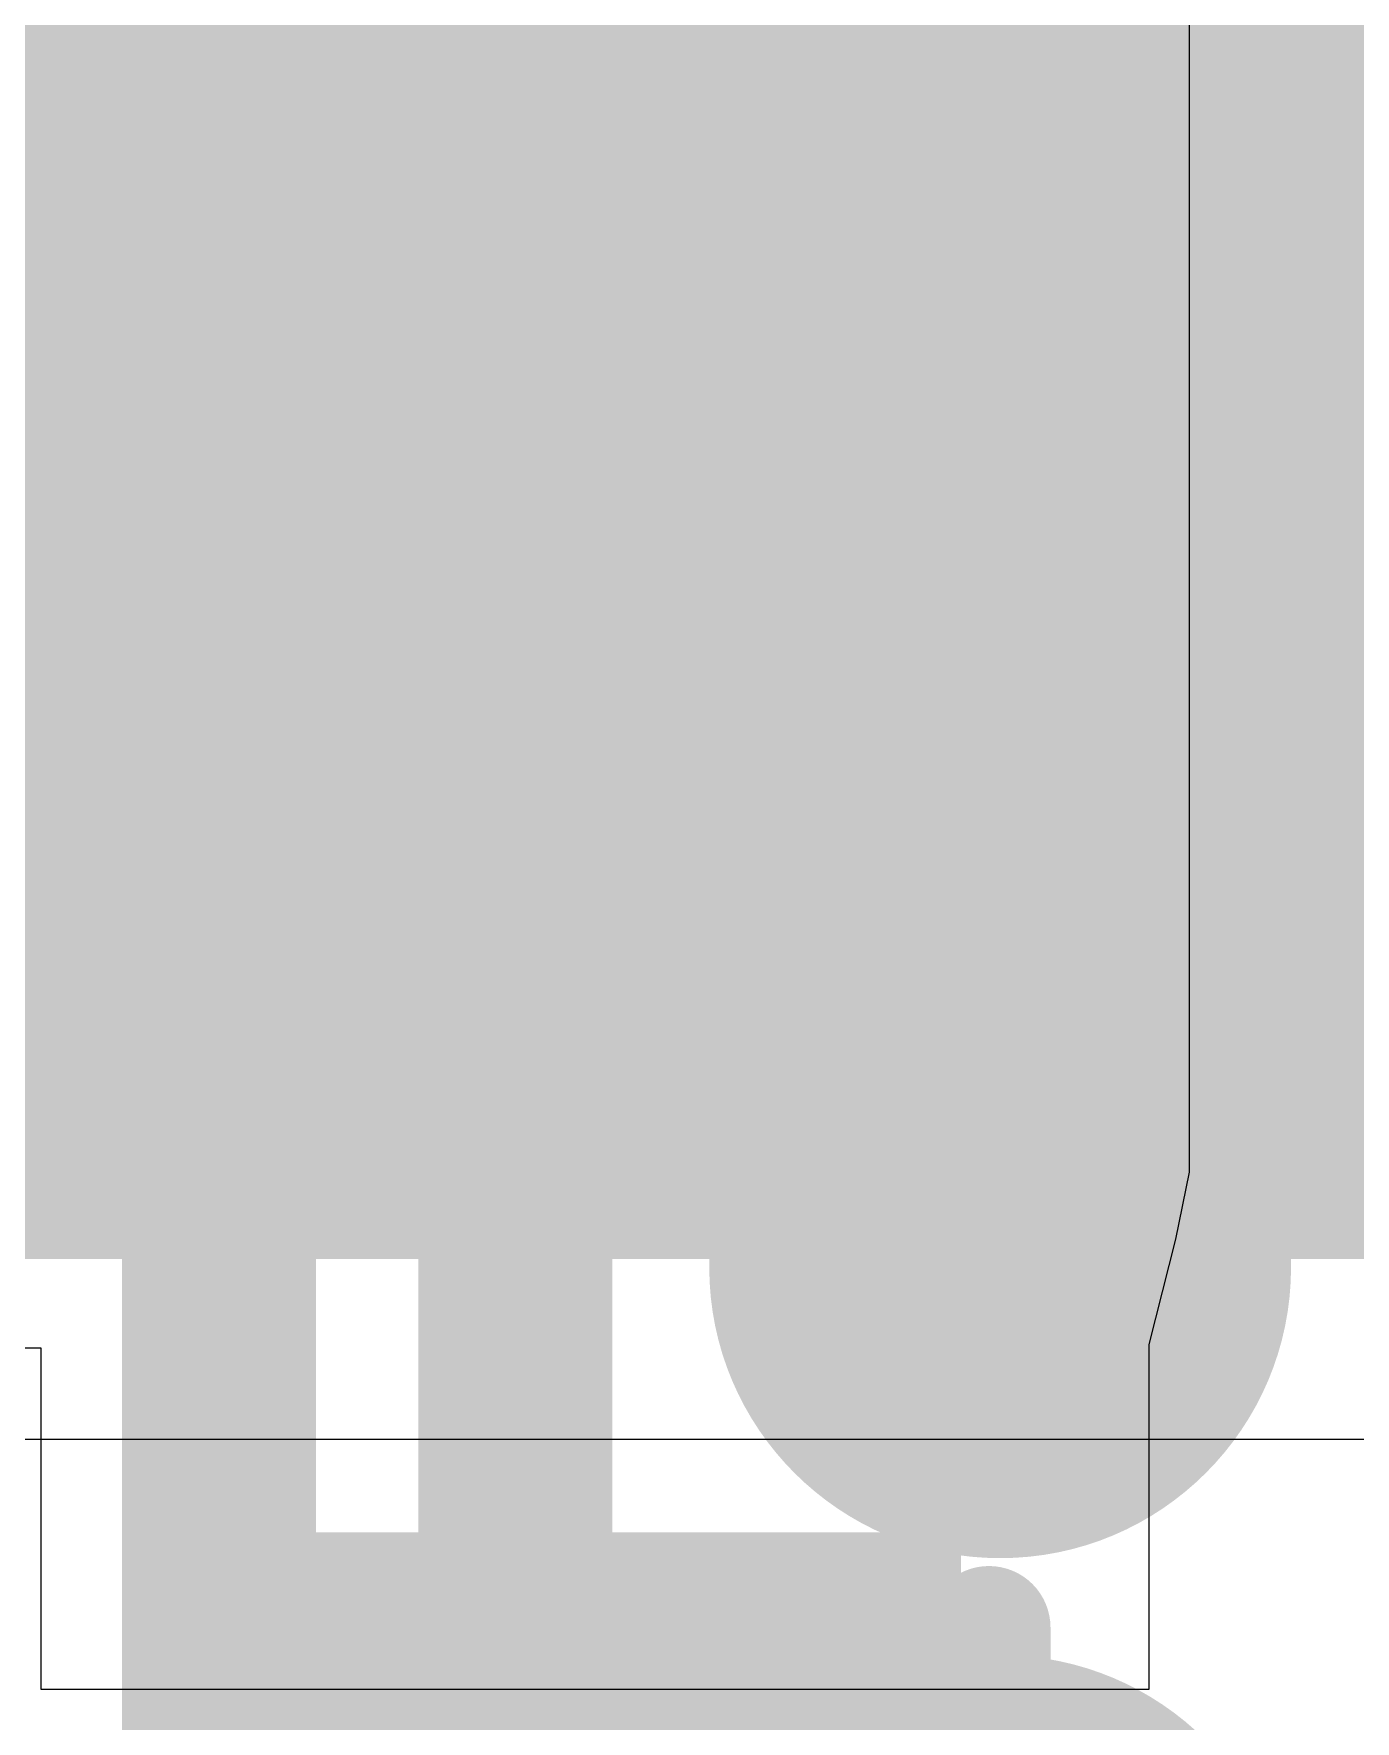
# Model space of a CAD drawing. Header units: inches. Extents: x 0 to 12.4, y -0.6 to 2.2.
# Drawn here: x 1.4382 to 1.4919, y 1.7657 to 1.8342 of the extents above; entities that cross this region are included whole.
import ezdxf

# ---------------------------------------------------------------- set-up
doc = ezdxf.new("R2010")
doc.units = ezdxf.units.IN
doc.header["$MEASUREMENT"] = 0
for name, color, linetype in [('Bottom Layer', 5, 'Continuous'), ('Dimension', 6, 'Continuous'), ('Top Layer', 1, 'Continuous'), ('Top Overlay', 2, 'Continuous'), ('Top Paste', 8, 'Continuous'), ('Top Solder', 216, 'Continuous')]:
    doc.layers.add(name, color=color, linetype=linetype)

# ---------------------------------------------------------------- blocks, each defined once
blk = doc.blocks.new('C___0402_6')
at = {"layer": 'Top Layer'}
for points in [[(-0.0275, -0.0125), (-0.0275, 0.0125), (-0.009499999999999998, 0.0125), (-0.009500000000000001, -0.0125)], [(0.009499999999999998, -0.0125), (0.009500000000000001, 0.0125), (0.0275, 0.0125), (0.0275, -0.0125)]]:
    blk.add_hatch(color=1, dxfattribs=at).paths.add_polyline_path(points)
at = {"layer": 'Top Paste'}
for points in [[(-0.0275, -0.0125), (-0.0275, 0.0125), (-0.009499999999999998, 0.0125), (-0.009500000000000001, -0.0125)], [(0.009499999999999998, -0.0125), (0.009500000000000001, 0.0125), (0.0275, 0.0125), (0.0275, -0.0125)]]:
    blk.add_hatch(color=8, dxfattribs=at).paths.add_polyline_path(points)
at = {"layer": 'Top Solder'}
for points in [[(-0.0298622, -0.0148622), (-0.0298622, 0.0148622), (-0.007137799999999999, 0.0148622), (-0.007137800000000001, -0.0148622)], [(0.007137799999999999, -0.0148622), (0.007137800000000001, 0.0148622), (0.0298622, 0.0148622), (0.0298622, -0.0148622)]]:
    blk.add_hatch(color=216, dxfattribs=at).paths.add_polyline_path(points)
at = {"layer": 'Top Overlay'}
for points in [[(-0.031, 0.016, 0.005, 0.005, 0), (-0.011, 0.016, 0.005, 0.005, 0)], [(-0.031, 0.016, 0.005, 0.005, 0), (-0.031, -0.016, 0.005, 0.005, 0)], [(0.011, 0.016, 0.005, 0.005, 0), (0.031, 0.016, 0.005, 0.005, 0)], [(0.031, 0.016, 0.005, 0.005, 0), (0.031, -0.016, 0.005, 0.005, 0)], [(-0.031, -0.016, 0.005, 0.005, 0), (-0.011, -0.016, 0.005, 0.005, 0)], [(0.011, -0.016, 0.005, 0.005, 0), (0.031, -0.016, 0.005, 0.005, 0)]]:
    blk.add_lwpolyline(points, format="xyseb", dxfattribs=at)
for points in [[(-0.03225, 0.016, 0.0025, 0.0025, 1), (-0.02975, 0.016, 0.0025, 0.0025, 1)], [(-0.03225, 0.016, 0.0025, 0.0025, 1), (-0.02975, 0.016, 0.0025, 0.0025, 1)], [(-0.01225, 0.016, 0.0025, 0.0025, 1), (-0.00975, 0.016, 0.0025, 0.0025, 1)], [(0.00975, 0.016, 0.0025, 0.0025, 1), (0.01225, 0.016, 0.0025, 0.0025, 1)], [(0.02975, 0.016, 0.0025, 0.0025, 1), (0.03225, 0.016, 0.0025, 0.0025, 1)], [(0.02975, 0.016, 0.0025, 0.0025, 1), (0.03225, 0.016, 0.0025, 0.0025, 1)], [(-0.03225, -0.016, 0.0025, 0.0025, 1), (-0.02975, -0.016, 0.0025, 0.0025, 1)], [(-0.03225, -0.016, 0.0025, 0.0025, 1), (-0.02975, -0.016, 0.0025, 0.0025, 1)], [(-0.01225, -0.016, 0.0025, 0.0025, 1), (-0.00975, -0.016, 0.0025, 0.0025, 1)], [(0.00975, -0.016, 0.0025, 0.0025, 1), (0.01225, -0.016, 0.0025, 0.0025, 1)], [(0.02975, -0.016, 0.0025, 0.0025, 1), (0.03225, -0.016, 0.0025, 0.0025, 1)], [(0.02975, -0.016, 0.0025, 0.0025, 1), (0.03225, -0.016, 0.0025, 0.0025, 1)]]:
    blk.add_lwpolyline(points, format="xyseb", close=True, dxfattribs=at)

msp = doc.modelspace()

# ---------------------------------------------------------------- hatches: boundary and pattern name
at = {"layer": 'Dimension'}
h = msp.add_hatch(color=6, dxfattribs=at)
edge = h.paths.add_edge_path()
edge.add_arc((1.4774549, 1.7841305), 0.011811, 0, 360)
h = msp.add_hatch(color=6, dxfattribs=at)
edge = h.paths.add_edge_path()
edge.add_arc((1.4774549, 1.7565714), 0.011811, 0, 360)
at = {"layer": 'Top Layer'}
msp.add_hatch(color=1, dxfattribs=at).paths.add_polyline_path([(1.399, 1.788), (1.478, 1.788), (1.478, 1.845), (1.399, 1.845)])

# ---------------------------------------------------------------- linework, layer by layer
at = {"layer": 'Bottom Layer'}
msp.add_line((1.3226573, 1.7771573), (1.64, 1.7771573), dxfattribs=at)
msp.add_lwpolyline([(1.304, 1.814, 0.0590551, 0.0590551, 0), (1.64, 1.814, 0.0590551, 0.0590551, 0)], format="xyseb", dxfattribs=at)
at = {"layer": 'Dimension'}
for points in [[(1.4756081, 1.8196394, 0.007874, 0.007874, 0), (1.4763101, 1.8197086, 0.007874, 0.007874, 0)], [(1.4763101, 1.8197086, 0.007874, 0.007874, 0), (1.4763124, 1.8197088, 0.007874, 0.007874, 0)], [(1.4763124, 1.8197088, 0.007874, 0.007874, 0), (1.4763508, 1.8197126, 0.007874, 0.007874, 0)], [(1.4763508, 1.8197126, 0.007874, 0.007874, 0), (1.4763892, 1.8197151, 0.007874, 0.007874, 0)], [(1.4763892, 1.8197151, 0.007874, 0.007874, 0), (1.4763917, 1.8197153, 0.007874, 0.007874, 0)], [(1.4763917, 1.8197153, 0.007874, 0.007874, 0), (1.4769487, 1.8197518, 0.007874, 0.007874, 0)], [(1.4769487, 1.8197518, 0.007874, 0.007874, 0), (1.4769499, 1.8197519, 0.007874, 0.007874, 0)], [(1.4769499, 1.8197519, 0.007874, 0.007874, 0), (1.4769881, 1.8197543, 0.007874, 0.007874, 0)], [(1.4769881, 1.8197543, 0.007874, 0.007874, 0), (1.4770263, 1.8197556, 0.007874, 0.007874, 0)], [(1.4770263, 1.8197556, 0.007874, 0.007874, 0), (1.4770265, 1.8197556, 0.007874, 0.007874, 0)], [(1.4770265, 1.8197556, 0.007874, 0.007874, 0), (1.4777345, 1.8197788, 0.007874, 0.007874, 0)], [(1.4777345, 1.8197788, 0.007874, 0.007874, 0), (1.4777356, 1.8197788, 0.007874, 0.007874, 0)], [(1.4777356, 1.8197788, 0.007874, 0.007874, 0), (1.4777748, 1.8197801, 0.007874, 0.007874, 0)], [(1.4777748, 1.8197801, 0.007874, 0.007874, 0), (1.528636, 1.8197801, 0.007874, 0.007874, 0)], [(1.4699631, 1.8187991, 0.007874, 0.007874, 0), (1.4713483, 1.8190746, 0.007874, 0.007874, 0)], [(1.4713483, 1.8190746, 0.007874, 0.007874, 0), (1.4713487, 1.8190747, 0.007874, 0.007874, 0)], [(1.4713487, 1.8190747, 0.007874, 0.007874, 0), (1.4714273, 1.8190903, 0.007874, 0.007874, 0)], [(1.4714273, 1.8190903, 0.007874, 0.007874, 0), (1.4715067, 1.8191008, 0.007874, 0.007874, 0)], [(1.4715067, 1.8191008, 0.007874, 0.007874, 0), (1.4715073, 1.8191009, 0.007874, 0.007874, 0)], [(1.4715073, 1.8191009, 0.007874, 0.007874, 0), (1.4755276, 1.8196302, 0.007874, 0.007874, 0)], [(1.4755276, 1.8196302, 0.007874, 0.007874, 0), (1.4755297, 1.8196304, 0.007874, 0.007874, 0)], [(1.4755297, 1.8196304, 0.007874, 0.007874, 0), (1.4755677, 1.8196354, 0.007874, 0.007874, 0)], [(1.4755677, 1.8196354, 0.007874, 0.007874, 0), (1.4756061, 1.8196392, 0.007874, 0.007874, 0)], [(1.4756061, 1.8196392, 0.007874, 0.007874, 0), (1.4756081, 1.8196394, 0.007874, 0.007874, 0)], [(1.4672395, 1.8179737, 0.007874, 0.007874, 0), (1.4685774, 1.8184278, 0.007874, 0.007874, 0)], [(1.4685774, 1.8184278, 0.007874, 0.007874, 0), (1.4685779, 1.818428, 0.007874, 0.007874, 0)], [(1.4685779, 1.818428, 0.007874, 0.007874, 0), (1.4686535, 1.8184537, 0.007874, 0.007874, 0)], [(1.4686535, 1.8184537, 0.007874, 0.007874, 0), (1.4687307, 1.8184744, 0.007874, 0.007874, 0)], [(1.4687307, 1.8184744, 0.007874, 0.007874, 0), (1.4687313, 1.8184745, 0.007874, 0.007874, 0)], [(1.4687313, 1.8184745, 0.007874, 0.007874, 0), (1.4698068, 1.8187627, 0.007874, 0.007874, 0)], [(1.4698068, 1.8187627, 0.007874, 0.007874, 0), (1.4698078, 1.8187629, 0.007874, 0.007874, 0)], [(1.4698078, 1.8187629, 0.007874, 0.007874, 0), (1.4698845, 1.8187835, 0.007874, 0.007874, 0)], [(1.4698845, 1.8187835, 0.007874, 0.007874, 0), (1.4699619, 1.8187989, 0.007874, 0.007874, 0)], [(1.4699619, 1.8187989, 0.007874, 0.007874, 0), (1.4699631, 1.8187991, 0.007874, 0.007874, 0)], [(1.4636771, 1.8165038, 0.007874, 0.007874, 0), (1.4670893, 1.8179172, 0.007874, 0.007874, 0)], [(1.4670893, 1.8179172, 0.007874, 0.007874, 0), (1.4670901, 1.8179175, 0.007874, 0.007874, 0)], [(1.4670901, 1.8179175, 0.007874, 0.007874, 0), (1.4671635, 1.8179479, 0.007874, 0.007874, 0)], [(1.4671635, 1.8179479, 0.007874, 0.007874, 0), (1.4672392, 1.8179736, 0.007874, 0.007874, 0)], [(1.4672392, 1.8179736, 0.007874, 0.007874, 0), (1.4672395, 1.8179737, 0.007874, 0.007874, 0)], [(1.4622643, 1.8158129, 0.007874, 0.007874, 0), (1.4635317, 1.816438, 0.007874, 0.007874, 0)], [(1.4635317, 1.816438, 0.007874, 0.007874, 0), (1.4635323, 1.8164382, 0.007874, 0.007874, 0)], [(1.4635323, 1.8164382, 0.007874, 0.007874, 0), (1.4636033, 1.8164732, 0.007874, 0.007874, 0)], [(1.4636033, 1.8164732, 0.007874, 0.007874, 0), (1.4636767, 1.8165037, 0.007874, 0.007874, 0)], [(1.4636767, 1.8165037, 0.007874, 0.007874, 0), (1.4636771, 1.8165038, 0.007874, 0.007874, 0)], [(1.4611583, 1.8151804, 0.007874, 0.007874, 0), (1.4621221, 1.8157369, 0.007874, 0.007874, 0)], [(1.4621221, 1.8157369, 0.007874, 0.007874, 0), (1.4621235, 1.8157377, 0.007874, 0.007874, 0)], [(1.4621235, 1.8157377, 0.007874, 0.007874, 0), (1.4621921, 1.8157773, 0.007874, 0.007874, 0)], [(1.4621921, 1.8157773, 0.007874, 0.007874, 0), (1.4622638, 1.8158127, 0.007874, 0.007874, 0)], [(1.4622638, 1.8158127, 0.007874, 0.007874, 0), (1.4622643, 1.8158129, 0.007874, 0.007874, 0)], [(1.4598469, 1.8143105, 0.007874, 0.007874, 0), (1.4610218, 1.8150955, 0.007874, 0.007874, 0)], [(1.4610218, 1.8150955, 0.007874, 0.007874, 0), (1.4610223, 1.8150959, 0.007874, 0.007874, 0)], [(1.4610223, 1.8150959, 0.007874, 0.007874, 0), (1.4610886, 1.8151402, 0.007874, 0.007874, 0)], [(1.4610886, 1.8151402, 0.007874, 0.007874, 0), (1.4611574, 1.8151799, 0.007874, 0.007874, 0)], [(1.4611574, 1.8151799, 0.007874, 0.007874, 0), (1.4611583, 1.8151804, 0.007874, 0.007874, 0)], [(1.456787, 1.8119691, 0.007874, 0.007874, 0), (1.4597172, 1.8142176, 0.007874, 0.007874, 0)], [(1.4597172, 1.8142176, 0.007874, 0.007874, 0), (1.4597185, 1.8142185, 0.007874, 0.007874, 0)], [(1.4597185, 1.8142185, 0.007874, 0.007874, 0), (1.4597805, 1.8142661, 0.007874, 0.007874, 0)], [(1.4597805, 1.8142661, 0.007874, 0.007874, 0), (1.459846, 1.8143098, 0.007874, 0.007874, 0)], [(1.459846, 1.8143098, 0.007874, 0.007874, 0), (1.4598469, 1.8143105, 0.007874, 0.007874, 0)], [(1.4556006, 1.8109356, 0.007874, 0.007874, 0), (1.4566627, 1.811867, 0.007874, 0.007874, 0)], [(1.4566627, 1.811867, 0.007874, 0.007874, 0), (1.4566634, 1.8118677, 0.007874, 0.007874, 0)], [(1.4566634, 1.8118677, 0.007874, 0.007874, 0), (1.4567231, 1.81192, 0.007874, 0.007874, 0)], [(1.4567231, 1.81192, 0.007874, 0.007874, 0), (1.4567866, 1.8119687, 0.007874, 0.007874, 0)], [(1.4567866, 1.8119687, 0.007874, 0.007874, 0), (1.456787, 1.8119691, 0.007874, 0.007874, 0)], [(1.4546964, 1.8100389, 0.007874, 0.007874, 0), (1.4554835, 1.8108259, 0.007874, 0.007874, 0)], [(1.4554835, 1.8108259, 0.007874, 0.007874, 0), (1.4554841, 1.8108265, 0.007874, 0.007874, 0)], [(1.4554841, 1.8108265, 0.007874, 0.007874, 0), (1.4555404, 1.8108828, 0.007874, 0.007874, 0)], [(1.4555404, 1.8108828, 0.007874, 0.007874, 0), (1.4555998, 1.8109349, 0.007874, 0.007874, 0)], [(1.4555998, 1.8109349, 0.007874, 0.007874, 0), (1.4556006, 1.8109356, 0.007874, 0.007874, 0)], [(1.4536553, 1.8088597, 0.007874, 0.007874, 0), (1.4545867, 1.8099218, 0.007874, 0.007874, 0)], [(1.4545867, 1.8099218, 0.007874, 0.007874, 0), (1.4545875, 1.8099226, 0.007874, 0.007874, 0)], [(1.4545875, 1.8099226, 0.007874, 0.007874, 0), (1.4546396, 1.809982, 0.007874, 0.007874, 0)], [(1.4546396, 1.809982, 0.007874, 0.007874, 0), (1.4546958, 1.8100383, 0.007874, 0.007874, 0)], [(1.4546958, 1.8100383, 0.007874, 0.007874, 0), (1.4546964, 1.8100389, 0.007874, 0.007874, 0)], [(1.4513048, 1.8058051, 0.007874, 0.007874, 0), (1.4535533, 1.8087353, 0.007874, 0.007874, 0)], [(1.4535533, 1.8087353, 0.007874, 0.007874, 0), (1.4535536, 1.8087358, 0.007874, 0.007874, 0)], [(1.4535536, 1.8087358, 0.007874, 0.007874, 0), (1.4536023, 1.8087992, 0.007874, 0.007874, 0)], [(1.4536023, 1.8087992, 0.007874, 0.007874, 0), (1.4536547, 1.808859, 0.007874, 0.007874, 0)], [(1.4536547, 1.808859, 0.007874, 0.007874, 0), (1.4536553, 1.8088597, 0.007874, 0.007874, 0)], [(1.4729972, 1.8071657, 0.007874, 0.007874, 0), (1.4771376, 1.8077107, 0.007874, 0.007874, 0)], [(1.4771376, 1.8077107, 0.007874, 0.007874, 0), (1.4777748, 1.8077525, 0.007874, 0.007874, 0)], [(1.4777748, 1.8077525, 0.007874, 0.007874, 0), (1.528636, 1.8077525, 0.007874, 0.007874, 0)], [(1.468206, 1.8053612, 0.007874, 0.007874, 0), (1.4717663, 1.8068359, 0.007874, 0.007874, 0)], [(1.4717663, 1.8068359, 0.007874, 0.007874, 0), (1.4729972, 1.8071657, 0.007874, 0.007874, 0)], [(1.4504264, 1.8045, 0.007874, 0.007874, 0), (1.4512122, 1.8056759, 0.007874, 0.007874, 0)], [(1.4512122, 1.8056759, 0.007874, 0.007874, 0), (1.4512128, 1.8056769, 0.007874, 0.007874, 0)], [(1.4512128, 1.8056769, 0.007874, 0.007874, 0), (1.4512563, 1.8057418, 0.007874, 0.007874, 0)], [(1.4512563, 1.8057418, 0.007874, 0.007874, 0), (1.4513041, 1.8058042, 0.007874, 0.007874, 0)], [(1.4513041, 1.8058042, 0.007874, 0.007874, 0), (1.4513048, 1.8058051, 0.007874, 0.007874, 0)], [(1.4671025, 1.8047241, 0.007874, 0.007874, 0), (1.468206, 1.8053612, 0.007874, 0.007874, 0)], [(1.4640451, 1.802378, 0.007874, 0.007874, 0), (1.4671025, 1.8047241, 0.007874, 0.007874, 0)], [(1.449785, 1.8033995, 0.007874, 0.007874, 0), (1.4503418, 1.8043638, 0.007874, 0.007874, 0)], [(1.4503418, 1.8043638, 0.007874, 0.007874, 0), (1.4503422, 1.8043645, 0.007874, 0.007874, 0)], [(1.4503422, 1.8043645, 0.007874, 0.007874, 0), (1.450382, 1.8044334, 0.007874, 0.007874, 0)], [(1.450382, 1.8044334, 0.007874, 0.007874, 0), (1.4504257, 1.8044989, 0.007874, 0.007874, 0)], [(1.4504257, 1.8044989, 0.007874, 0.007874, 0), (1.4504264, 1.8045, 0.007874, 0.007874, 0)], [(1.4491245, 1.8020718, 0.007874, 0.007874, 0), (1.4497094, 1.8032579, 0.007874, 0.007874, 0)], [(1.4497094, 1.8032579, 0.007874, 0.007874, 0), (1.4497096, 1.8032584, 0.007874, 0.007874, 0)], [(1.4497096, 1.8032584, 0.007874, 0.007874, 0), (1.4497449, 1.8033298, 0.007874, 0.007874, 0)], [(1.4497449, 1.8033298, 0.007874, 0.007874, 0), (1.4497847, 1.8033988, 0.007874, 0.007874, 0)], [(1.4497847, 1.8033988, 0.007874, 0.007874, 0), (1.449785, 1.8033995, 0.007874, 0.007874, 0)], [(1.4490187, 1.8018456, 0.007874, 0.007874, 0), (1.4490492, 1.801919, 0.007874, 0.007874, 0)], [(1.4490492, 1.801919, 0.007874, 0.007874, 0), (1.4491245, 1.8020718, 0.007874, 0.007874, 0)], [(1.4631444, 1.8014772, 0.007874, 0.007874, 0), (1.4640451, 1.802378, 0.007874, 0.007874, 0)], [(1.447605, 1.7984326, 0.007874, 0.007874, 0), (1.4490184, 1.8018448, 0.007874, 0.007874, 0)], [(1.4490184, 1.8018448, 0.007874, 0.007874, 0), (1.4490187, 1.8018456, 0.007874, 0.007874, 0)], [(1.4607983, 1.7984198, 0.007874, 0.007874, 0), (1.4631444, 1.8014772, 0.007874, 0.007874, 0)], [(1.4470946, 1.7969451, 0.007874, 0.007874, 0), (1.4475488, 1.7982833, 0.007874, 0.007874, 0)], [(1.4475488, 1.7982833, 0.007874, 0.007874, 0), (1.4475492, 1.7982843, 0.007874, 0.007874, 0)], [(1.4475492, 1.7982843, 0.007874, 0.007874, 0), (1.4475745, 1.7983589, 0.007874, 0.007874, 0)], [(1.4475745, 1.7983589, 0.007874, 0.007874, 0), (1.4476047, 1.7984318, 0.007874, 0.007874, 0)], [(1.4476047, 1.7984318, 0.007874, 0.007874, 0), (1.447605, 1.7984326, 0.007874, 0.007874, 0)], [(1.4601612, 1.7973163, 0.007874, 0.007874, 0), (1.4607983, 1.7984198, 0.007874, 0.007874, 0)], [(1.4586865, 1.7937561, 0.007874, 0.007874, 0), (1.4601612, 1.7973163, 0.007874, 0.007874, 0)], [(1.4467597, 1.7957156, 0.007874, 0.007874, 0), (1.447048, 1.7967916, 0.007874, 0.007874, 0)], [(1.447048, 1.7967916, 0.007874, 0.007874, 0), (1.4470481, 1.7967919, 0.007874, 0.007874, 0)], [(1.4470481, 1.7967919, 0.007874, 0.007874, 0), (1.4470688, 1.796869, 0.007874, 0.007874, 0)], [(1.4470688, 1.796869, 0.007874, 0.007874, 0), (1.4470943, 1.7969442, 0.007874, 0.007874, 0)], [(1.4470943, 1.7969442, 0.007874, 0.007874, 0), (1.4470946, 1.7969451, 0.007874, 0.007874, 0)], [(1.4467389, 1.795638, 0.007874, 0.007874, 0), (1.4467594, 1.7957146, 0.007874, 0.007874, 0)], [(1.4467594, 1.7957146, 0.007874, 0.007874, 0), (1.4467597, 1.7957156, 0.007874, 0.007874, 0)], [(1.4464476, 1.7941733, 0.007874, 0.007874, 0), (1.4467233, 1.7955594, 0.007874, 0.007874, 0)], [(1.4467233, 1.7955594, 0.007874, 0.007874, 0), (1.4467235, 1.7955603, 0.007874, 0.007874, 0)], [(1.4467235, 1.7955603, 0.007874, 0.007874, 0), (1.4467389, 1.795638, 0.007874, 0.007874, 0)], [(1.4459852, 1.7907011, 0.007874, 0.007874, 0), (1.4464216, 1.7940156, 0.007874, 0.007874, 0)], [(1.4464216, 1.7940156, 0.007874, 0.007874, 0), (1.4464217, 1.7940163, 0.007874, 0.007874, 0)], [(1.4464217, 1.7940163, 0.007874, 0.007874, 0), (1.446432, 1.794095, 0.007874, 0.007874, 0)], [(1.446432, 1.794095, 0.007874, 0.007874, 0), (1.4464475, 1.7941726, 0.007874, 0.007874, 0)], [(1.4464475, 1.7941726, 0.007874, 0.007874, 0), (1.4464476, 1.7941733, 0.007874, 0.007874, 0)], [(1.4583567, 1.7925251, 0.007874, 0.007874, 0), (1.4586865, 1.7937561, 0.007874, 0.007874, 0)], [(1.4578116, 1.7883848, 0.007874, 0.007874, 0), (1.4583567, 1.7925251, 0.007874, 0.007874, 0)], [(1.445887, 1.7899546, 0.007874, 0.007874, 0), (1.4459852, 1.7907011, 0.007874, 0.007874, 0)], [(1.4458098, 1.7891715, 0.007874, 0.007874, 0), (1.445887, 1.7899546, 0.007874, 0.007874, 0)], [(1.4457802, 1.7887191, 0.007874, 0.007874, 0), (1.4458072, 1.7891313, 0.007874, 0.007874, 0)], [(1.4458072, 1.7891315, 0.007874, 0.007874, 0), (1.4458098, 1.7891715, 0.007874, 0.007874, 0)], [(1.4458072, 1.7891313, 0.007874, 0.007874, 0), (1.4458072, 1.7891315, 0.007874, 0.007874, 0)], [(1.4457423, 1.7877476, 0.007874, 0.007874, 0), (1.445768, 1.7885343, 0.007874, 0.007874, 0)], [(1.445768, 1.7885343, 0.007874, 0.007874, 0), (1.4457802, 1.7887191, 0.007874, 0.007874, 0)], [(1.4577698, 1.7877476, 0.007874, 0.007874, 0), (1.4578116, 1.7883848, 0.007874, 0.007874, 0)], [(1.4457423, 1.7529543, 0.007874, 0.007874, 0), (1.4457423, 1.7877476, 0.007874, 0.007874, 0)], [(1.4577698, 1.7529543, 0.007874, 0.007874, 0), (1.4577698, 1.7877476, 0.007874, 0.007874, 0)]]:
    msp.add_lwpolyline(points, format="xyseb", dxfattribs=at)
for points in [[(1.4743416, 1.8197086, 0.003937, 0.003937, 1), (1.4782786, 1.8197086, 0.003937, 0.003937, 1)], [(1.4743416, 1.8197086, 0.003937, 0.003937, 1), (1.4782786, 1.8197086, 0.003937, 0.003937, 1)], [(1.4743439, 1.8197088, 0.003937, 0.003937, 1), (1.4782809, 1.8197088, 0.003937, 0.003937, 1)], [(1.4743439, 1.8197088, 0.003937, 0.003937, 1), (1.4782809, 1.8197088, 0.003937, 0.003937, 1)], [(1.4743823, 1.8197126, 0.003937, 0.003937, 1), (1.4783193, 1.8197126, 0.003937, 0.003937, 1)], [(1.4743823, 1.8197126, 0.003937, 0.003937, 1), (1.4783193, 1.8197126, 0.003937, 0.003937, 1)], [(1.4744207, 1.8197151, 0.003937, 0.003937, 1), (1.4783577, 1.8197151, 0.003937, 0.003937, 1)], [(1.4744207, 1.8197151, 0.003937, 0.003937, 1), (1.4783577, 1.8197151, 0.003937, 0.003937, 1)], [(1.4744232, 1.8197153, 0.003937, 0.003937, 1), (1.4783602, 1.8197153, 0.003937, 0.003937, 1)], [(1.4744232, 1.8197153, 0.003937, 0.003937, 1), (1.4783602, 1.8197153, 0.003937, 0.003937, 1)], [(1.4749802, 1.8197518, 0.003937, 0.003937, 1), (1.4789172, 1.8197518, 0.003937, 0.003937, 1)], [(1.4749802, 1.8197518, 0.003937, 0.003937, 1), (1.4789172, 1.8197518, 0.003937, 0.003937, 1)], [(1.4749814, 1.8197519, 0.003937, 0.003937, 1), (1.4789184, 1.8197519, 0.003937, 0.003937, 1)], [(1.4749814, 1.8197519, 0.003937, 0.003937, 1), (1.4789184, 1.8197519, 0.003937, 0.003937, 1)], [(1.4750196, 1.8197543, 0.003937, 0.003937, 1), (1.4789566, 1.8197543, 0.003937, 0.003937, 1)], [(1.4750196, 1.8197543, 0.003937, 0.003937, 1), (1.4789566, 1.8197543, 0.003937, 0.003937, 1)], [(1.4750578, 1.8197556, 0.003937, 0.003937, 1), (1.4789948, 1.8197556, 0.003937, 0.003937, 1)], [(1.4750578, 1.8197556, 0.003937, 0.003937, 1), (1.4789948, 1.8197556, 0.003937, 0.003937, 1)], [(1.475058, 1.8197556, 0.003937, 0.003937, 1), (1.478995, 1.8197556, 0.003937, 0.003937, 1)], [(1.475058, 1.8197556, 0.003937, 0.003937, 1), (1.478995, 1.8197556, 0.003937, 0.003937, 1)], [(1.475766, 1.8197788, 0.003937, 0.003937, 1), (1.479703, 1.8197788, 0.003937, 0.003937, 1)], [(1.475766, 1.8197788, 0.003937, 0.003937, 1), (1.479703, 1.8197788, 0.003937, 0.003937, 1)], [(1.4757671, 1.8197788, 0.003937, 0.003937, 1), (1.4797041, 1.8197788, 0.003937, 0.003937, 1)], [(1.4757671, 1.8197788, 0.003937, 0.003937, 1), (1.4797041, 1.8197788, 0.003937, 0.003937, 1)], [(1.4758063, 1.8197801, 0.003937, 0.003937, 1), (1.4797433, 1.8197801, 0.003937, 0.003937, 1)], [(1.4758063, 1.8197801, 0.003937, 0.003937, 1), (1.4797433, 1.8197801, 0.003937, 0.003937, 1)], [(1.4693798, 1.8190746, 0.003937, 0.003937, 1), (1.4733168, 1.8190746, 0.003937, 0.003937, 1)], [(1.4693798, 1.8190746, 0.003937, 0.003937, 1), (1.4733168, 1.8190746, 0.003937, 0.003937, 1)], [(1.4693802, 1.8190747, 0.003937, 0.003937, 1), (1.4733172, 1.8190747, 0.003937, 0.003937, 1)], [(1.4693802, 1.8190747, 0.003937, 0.003937, 1), (1.4733172, 1.8190747, 0.003937, 0.003937, 1)], [(1.4694588, 1.8190903, 0.003937, 0.003937, 1), (1.4733958, 1.8190903, 0.003937, 0.003937, 1)], [(1.4694588, 1.8190903, 0.003937, 0.003937, 1), (1.4733958, 1.8190903, 0.003937, 0.003937, 1)], [(1.4695382, 1.8191008, 0.003937, 0.003937, 1), (1.4734752, 1.8191008, 0.003937, 0.003937, 1)], [(1.4695382, 1.8191008, 0.003937, 0.003937, 1), (1.4734752, 1.8191008, 0.003937, 0.003937, 1)], [(1.4695388, 1.8191009, 0.003937, 0.003937, 1), (1.4734758, 1.8191009, 0.003937, 0.003937, 1)], [(1.4695388, 1.8191009, 0.003937, 0.003937, 1), (1.4734758, 1.8191009, 0.003937, 0.003937, 1)], [(1.4735591, 1.8196302, 0.003937, 0.003937, 1), (1.4774961, 1.8196302, 0.003937, 0.003937, 1)], [(1.4735591, 1.8196302, 0.003937, 0.003937, 1), (1.4774961, 1.8196302, 0.003937, 0.003937, 1)], [(1.4735612, 1.8196304, 0.003937, 0.003937, 1), (1.4774982, 1.8196304, 0.003937, 0.003937, 1)], [(1.4735612, 1.8196304, 0.003937, 0.003937, 1), (1.4774982, 1.8196304, 0.003937, 0.003937, 1)], [(1.4735992, 1.8196354, 0.003937, 0.003937, 1), (1.4775362, 1.8196354, 0.003937, 0.003937, 1)], [(1.4735992, 1.8196354, 0.003937, 0.003937, 1), (1.4775362, 1.8196354, 0.003937, 0.003937, 1)], [(1.4736376, 1.8196392, 0.003937, 0.003937, 1), (1.4775746, 1.8196392, 0.003937, 0.003937, 1)], [(1.4736376, 1.8196392, 0.003937, 0.003937, 1), (1.4775746, 1.8196392, 0.003937, 0.003937, 1)], [(1.4736396, 1.8196394, 0.003937, 0.003937, 1), (1.4775766, 1.8196394, 0.003937, 0.003937, 1)], [(1.4736396, 1.8196394, 0.003937, 0.003937, 1), (1.4775766, 1.8196394, 0.003937, 0.003937, 1)], [(1.4666089, 1.8184278, 0.003937, 0.003937, 1), (1.4705459, 1.8184278, 0.003937, 0.003937, 1)], [(1.4666089, 1.8184278, 0.003937, 0.003937, 1), (1.4705459, 1.8184278, 0.003937, 0.003937, 1)], [(1.4666094, 1.818428, 0.003937, 0.003937, 1), (1.4705464, 1.818428, 0.003937, 0.003937, 1)], [(1.4666094, 1.818428, 0.003937, 0.003937, 1), (1.4705464, 1.818428, 0.003937, 0.003937, 1)], [(1.466685, 1.8184537, 0.003937, 0.003937, 1), (1.470622, 1.8184537, 0.003937, 0.003937, 1)], [(1.466685, 1.8184537, 0.003937, 0.003937, 1), (1.470622, 1.8184537, 0.003937, 0.003937, 1)], [(1.4667622, 1.8184744, 0.003937, 0.003937, 1), (1.4706992, 1.8184744, 0.003937, 0.003937, 1)], [(1.4667622, 1.8184744, 0.003937, 0.003937, 1), (1.4706992, 1.8184744, 0.003937, 0.003937, 1)], [(1.4667628, 1.8184745, 0.003937, 0.003937, 1), (1.4706998, 1.8184745, 0.003937, 0.003937, 1)], [(1.4667628, 1.8184745, 0.003937, 0.003937, 1), (1.4706998, 1.8184745, 0.003937, 0.003937, 1)], [(1.4678383, 1.8187627, 0.003937, 0.003937, 1), (1.4717753, 1.8187627, 0.003937, 0.003937, 1)], [(1.4678383, 1.8187627, 0.003937, 0.003937, 1), (1.4717753, 1.8187627, 0.003937, 0.003937, 1)], [(1.4678393, 1.8187629, 0.003937, 0.003937, 1), (1.4717763, 1.8187629, 0.003937, 0.003937, 1)], [(1.4678393, 1.8187629, 0.003937, 0.003937, 1), (1.4717763, 1.8187629, 0.003937, 0.003937, 1)], [(1.467916, 1.8187835, 0.003937, 0.003937, 1), (1.471853, 1.8187835, 0.003937, 0.003937, 1)], [(1.467916, 1.8187835, 0.003937, 0.003937, 1), (1.471853, 1.8187835, 0.003937, 0.003937, 1)], [(1.4679934, 1.8187989, 0.003937, 0.003937, 1), (1.4719304, 1.8187989, 0.003937, 0.003937, 1)], [(1.4679934, 1.8187989, 0.003937, 0.003937, 1), (1.4719304, 1.8187989, 0.003937, 0.003937, 1)], [(1.4679946, 1.8187991, 0.003937, 0.003937, 1), (1.4719316, 1.8187991, 0.003937, 0.003937, 1)], [(1.4679946, 1.8187991, 0.003937, 0.003937, 1), (1.4719316, 1.8187991, 0.003937, 0.003937, 1)], [(1.4651208, 1.8179172, 0.003937, 0.003937, 1), (1.4690578, 1.8179172, 0.003937, 0.003937, 1)], [(1.4651208, 1.8179172, 0.003937, 0.003937, 1), (1.4690578, 1.8179172, 0.003937, 0.003937, 1)], [(1.4651216, 1.8179175, 0.003937, 0.003937, 1), (1.4690586, 1.8179175, 0.003937, 0.003937, 1)], [(1.4651216, 1.8179175, 0.003937, 0.003937, 1), (1.4690586, 1.8179175, 0.003937, 0.003937, 1)], [(1.465195, 1.8179479, 0.003937, 0.003937, 1), (1.469132, 1.8179479, 0.003937, 0.003937, 1)], [(1.465195, 1.8179479, 0.003937, 0.003937, 1), (1.469132, 1.8179479, 0.003937, 0.003937, 1)], [(1.4652707, 1.8179736, 0.003937, 0.003937, 1), (1.4692077, 1.8179736, 0.003937, 0.003937, 1)], [(1.4652707, 1.8179736, 0.003937, 0.003937, 1), (1.4692077, 1.8179736, 0.003937, 0.003937, 1)], [(1.465271, 1.8179737, 0.003937, 0.003937, 1), (1.469208, 1.8179737, 0.003937, 0.003937, 1)], [(1.465271, 1.8179737, 0.003937, 0.003937, 1), (1.469208, 1.8179737, 0.003937, 0.003937, 1)], [(1.4615632, 1.816438, 0.003937, 0.003937, 1), (1.4655002, 1.816438, 0.003937, 0.003937, 1)], [(1.4615632, 1.816438, 0.003937, 0.003937, 1), (1.4655002, 1.816438, 0.003937, 0.003937, 1)], [(1.4615638, 1.8164382, 0.003937, 0.003937, 1), (1.4655008, 1.8164382, 0.003937, 0.003937, 1)], [(1.4615638, 1.8164382, 0.003937, 0.003937, 1), (1.4655008, 1.8164382, 0.003937, 0.003937, 1)], [(1.4616348, 1.8164732, 0.003937, 0.003937, 1), (1.4655718, 1.8164732, 0.003937, 0.003937, 1)], [(1.4616348, 1.8164732, 0.003937, 0.003937, 1), (1.4655718, 1.8164732, 0.003937, 0.003937, 1)], [(1.4617082, 1.8165037, 0.003937, 0.003937, 1), (1.4656452, 1.8165037, 0.003937, 0.003937, 1)], [(1.4617082, 1.8165037, 0.003937, 0.003937, 1), (1.4656452, 1.8165037, 0.003937, 0.003937, 1)], [(1.4617086, 1.8165038, 0.003937, 0.003937, 1), (1.4656456, 1.8165038, 0.003937, 0.003937, 1)], [(1.4617086, 1.8165038, 0.003937, 0.003937, 1), (1.4656456, 1.8165038, 0.003937, 0.003937, 1)], [(1.4601536, 1.8157369, 0.003937, 0.003937, 1), (1.4640906, 1.8157369, 0.003937, 0.003937, 1)], [(1.4601536, 1.8157369, 0.003937, 0.003937, 1), (1.4640906, 1.8157369, 0.003937, 0.003937, 1)], [(1.460155, 1.8157377, 0.003937, 0.003937, 1), (1.464092, 1.8157377, 0.003937, 0.003937, 1)], [(1.460155, 1.8157377, 0.003937, 0.003937, 1), (1.464092, 1.8157377, 0.003937, 0.003937, 1)], [(1.4602236, 1.8157773, 0.003937, 0.003937, 1), (1.4641606, 1.8157773, 0.003937, 0.003937, 1)], [(1.4602236, 1.8157773, 0.003937, 0.003937, 1), (1.4641606, 1.8157773, 0.003937, 0.003937, 1)], [(1.4602953, 1.8158127, 0.003937, 0.003937, 1), (1.4642323, 1.8158127, 0.003937, 0.003937, 1)], [(1.4602953, 1.8158127, 0.003937, 0.003937, 1), (1.4642323, 1.8158127, 0.003937, 0.003937, 1)], [(1.4602958, 1.8158129, 0.003937, 0.003937, 1), (1.4642328, 1.8158129, 0.003937, 0.003937, 1)], [(1.4602958, 1.8158129, 0.003937, 0.003937, 1), (1.4642328, 1.8158129, 0.003937, 0.003937, 1)], [(1.4590533, 1.8150955, 0.003937, 0.003937, 1), (1.4629903, 1.8150955, 0.003937, 0.003937, 1)], [(1.4590533, 1.8150955, 0.003937, 0.003937, 1), (1.4629903, 1.8150955, 0.003937, 0.003937, 1)], [(1.4590538, 1.8150959, 0.003937, 0.003937, 1), (1.4629908, 1.8150959, 0.003937, 0.003937, 1)], [(1.4590538, 1.8150959, 0.003937, 0.003937, 1), (1.4629908, 1.8150959, 0.003937, 0.003937, 1)], [(1.4591201, 1.8151402, 0.003937, 0.003937, 1), (1.4630571, 1.8151402, 0.003937, 0.003937, 1)], [(1.4591201, 1.8151402, 0.003937, 0.003937, 1), (1.4630571, 1.8151402, 0.003937, 0.003937, 1)], [(1.4591889, 1.8151799, 0.003937, 0.003937, 1), (1.4631259, 1.8151799, 0.003937, 0.003937, 1)], [(1.4591889, 1.8151799, 0.003937, 0.003937, 1), (1.4631259, 1.8151799, 0.003937, 0.003937, 1)], [(1.4591898, 1.8151804, 0.003937, 0.003937, 1), (1.4631268, 1.8151804, 0.003937, 0.003937, 1)], [(1.4591898, 1.8151804, 0.003937, 0.003937, 1), (1.4631268, 1.8151804, 0.003937, 0.003937, 1)], [(1.4577487, 1.8142176, 0.003937, 0.003937, 1), (1.4616857, 1.8142176, 0.003937, 0.003937, 1)], [(1.4577487, 1.8142176, 0.003937, 0.003937, 1), (1.4616857, 1.8142176, 0.003937, 0.003937, 1)], [(1.45775, 1.8142185, 0.003937, 0.003937, 1), (1.461687, 1.8142185, 0.003937, 0.003937, 1)], [(1.45775, 1.8142185, 0.003937, 0.003937, 1), (1.461687, 1.8142185, 0.003937, 0.003937, 1)], [(1.457812, 1.8142661, 0.003937, 0.003937, 1), (1.461749, 1.8142661, 0.003937, 0.003937, 1)], [(1.457812, 1.8142661, 0.003937, 0.003937, 1), (1.461749, 1.8142661, 0.003937, 0.003937, 1)], [(1.4578775, 1.8143098, 0.003937, 0.003937, 1), (1.4618145, 1.8143098, 0.003937, 0.003937, 1)], [(1.4578775, 1.8143098, 0.003937, 0.003937, 1), (1.4618145, 1.8143098, 0.003937, 0.003937, 1)], [(1.4578784, 1.8143105, 0.003937, 0.003937, 1), (1.4618154, 1.8143105, 0.003937, 0.003937, 1)], [(1.4578784, 1.8143105, 0.003937, 0.003937, 1), (1.4618154, 1.8143105, 0.003937, 0.003937, 1)], [(1.4546942, 1.811867, 0.003937, 0.003937, 1), (1.4586312, 1.811867, 0.003937, 0.003937, 1)], [(1.4546942, 1.811867, 0.003937, 0.003937, 1), (1.4586312, 1.811867, 0.003937, 0.003937, 1)], [(1.4546949, 1.8118677, 0.003937, 0.003937, 1), (1.4586319, 1.8118677, 0.003937, 0.003937, 1)], [(1.4546949, 1.8118677, 0.003937, 0.003937, 1), (1.4586319, 1.8118677, 0.003937, 0.003937, 1)], [(1.4547546, 1.81192, 0.003937, 0.003937, 1), (1.4586916, 1.81192, 0.003937, 0.003937, 1)], [(1.4547546, 1.81192, 0.003937, 0.003937, 1), (1.4586916, 1.81192, 0.003937, 0.003937, 1)], [(1.4548181, 1.8119687, 0.003937, 0.003937, 1), (1.4587551, 1.8119687, 0.003937, 0.003937, 1)], [(1.4548181, 1.8119687, 0.003937, 0.003937, 1), (1.4587551, 1.8119687, 0.003937, 0.003937, 1)], [(1.4548185, 1.8119691, 0.003937, 0.003937, 1), (1.4587555, 1.8119691, 0.003937, 0.003937, 1)], [(1.4548185, 1.8119691, 0.003937, 0.003937, 1), (1.4587555, 1.8119691, 0.003937, 0.003937, 1)], [(1.453515, 1.8108259, 0.003937, 0.003937, 1), (1.457452, 1.8108259, 0.003937, 0.003937, 1)], [(1.453515, 1.8108259, 0.003937, 0.003937, 1), (1.457452, 1.8108259, 0.003937, 0.003937, 1)], [(1.4535156, 1.8108265, 0.003937, 0.003937, 1), (1.4574526, 1.8108265, 0.003937, 0.003937, 1)], [(1.4535156, 1.8108265, 0.003937, 0.003937, 1), (1.4574526, 1.8108265, 0.003937, 0.003937, 1)], [(1.4535719, 1.8108828, 0.003937, 0.003937, 1), (1.4575089, 1.8108828, 0.003937, 0.003937, 1)], [(1.4535719, 1.8108828, 0.003937, 0.003937, 1), (1.4575089, 1.8108828, 0.003937, 0.003937, 1)], [(1.4536313, 1.8109349, 0.003937, 0.003937, 1), (1.4575683, 1.8109349, 0.003937, 0.003937, 1)], [(1.4536313, 1.8109349, 0.003937, 0.003937, 1), (1.4575683, 1.8109349, 0.003937, 0.003937, 1)], [(1.4536321, 1.8109356, 0.003937, 0.003937, 1), (1.4575691, 1.8109356, 0.003937, 0.003937, 1)], [(1.4536321, 1.8109356, 0.003937, 0.003937, 1), (1.4575691, 1.8109356, 0.003937, 0.003937, 1)], [(1.4526182, 1.8099218, 0.003937, 0.003937, 1), (1.4565552, 1.8099218, 0.003937, 0.003937, 1)], [(1.4526182, 1.8099218, 0.003937, 0.003937, 1), (1.4565552, 1.8099218, 0.003937, 0.003937, 1)], [(1.452619, 1.8099226, 0.003937, 0.003937, 1), (1.456556, 1.8099226, 0.003937, 0.003937, 1)], [(1.452619, 1.8099226, 0.003937, 0.003937, 1), (1.456556, 1.8099226, 0.003937, 0.003937, 1)], [(1.4526711, 1.809982, 0.003937, 0.003937, 1), (1.4566081, 1.809982, 0.003937, 0.003937, 1)], [(1.4526711, 1.809982, 0.003937, 0.003937, 1), (1.4566081, 1.809982, 0.003937, 0.003937, 1)], [(1.4527273, 1.8100383, 0.003937, 0.003937, 1), (1.4566643, 1.8100383, 0.003937, 0.003937, 1)], [(1.4527273, 1.8100383, 0.003937, 0.003937, 1), (1.4566643, 1.8100383, 0.003937, 0.003937, 1)], [(1.4527279, 1.8100389, 0.003937, 0.003937, 1), (1.4566649, 1.8100389, 0.003937, 0.003937, 1)], [(1.4527279, 1.8100389, 0.003937, 0.003937, 1), (1.4566649, 1.8100389, 0.003937, 0.003937, 1)], [(1.4515848, 1.8087353, 0.003937, 0.003937, 1), (1.4555218, 1.8087353, 0.003937, 0.003937, 1)], [(1.4515848, 1.8087353, 0.003937, 0.003937, 1), (1.4555218, 1.8087353, 0.003937, 0.003937, 1)], [(1.4515851, 1.8087358, 0.003937, 0.003937, 1), (1.4555221, 1.8087358, 0.003937, 0.003937, 1)], [(1.4515851, 1.8087358, 0.003937, 0.003937, 1), (1.4555221, 1.8087358, 0.003937, 0.003937, 1)], [(1.4516338, 1.8087992, 0.003937, 0.003937, 1), (1.4555708, 1.8087992, 0.003937, 0.003937, 1)], [(1.4516338, 1.8087992, 0.003937, 0.003937, 1), (1.4555708, 1.8087992, 0.003937, 0.003937, 1)], [(1.4516862, 1.808859, 0.003937, 0.003937, 1), (1.4556232, 1.808859, 0.003937, 0.003937, 1)], [(1.4516862, 1.808859, 0.003937, 0.003937, 1), (1.4556232, 1.808859, 0.003937, 0.003937, 1)], [(1.4516868, 1.8088597, 0.003937, 0.003937, 1), (1.4556238, 1.8088597, 0.003937, 0.003937, 1)], [(1.4516868, 1.8088597, 0.003937, 0.003937, 1), (1.4556238, 1.8088597, 0.003937, 0.003937, 1)], [(1.4751691, 1.8077107, 0.003937, 0.003937, 1), (1.4791061, 1.8077107, 0.003937, 0.003937, 1)], [(1.4751691, 1.8077107, 0.003937, 0.003937, 1), (1.4791061, 1.8077107, 0.003937, 0.003937, 1)], [(1.4758063, 1.8077525, 0.003937, 0.003937, 1), (1.4797433, 1.8077525, 0.003937, 0.003937, 1)], [(1.4758063, 1.8077525, 0.003937, 0.003937, 1), (1.4797433, 1.8077525, 0.003937, 0.003937, 1)], [(1.4697978, 1.8068359, 0.003937, 0.003937, 1), (1.4737348, 1.8068359, 0.003937, 0.003937, 1)], [(1.4697978, 1.8068359, 0.003937, 0.003937, 1), (1.4737348, 1.8068359, 0.003937, 0.003937, 1)], [(1.4710287, 1.8071657, 0.003937, 0.003937, 1), (1.4749657, 1.8071657, 0.003937, 0.003937, 1)], [(1.4710287, 1.8071657, 0.003937, 0.003937, 1), (1.4749657, 1.8071657, 0.003937, 0.003937, 1)], [(1.4492437, 1.8056759, 0.003937, 0.003937, 1), (1.4531807, 1.8056759, 0.003937, 0.003937, 1)], [(1.4492437, 1.8056759, 0.003937, 0.003937, 1), (1.4531807, 1.8056759, 0.003937, 0.003937, 1)], [(1.4492443, 1.8056769, 0.003937, 0.003937, 1), (1.4531813, 1.8056769, 0.003937, 0.003937, 1)], [(1.4492443, 1.8056769, 0.003937, 0.003937, 1), (1.4531813, 1.8056769, 0.003937, 0.003937, 1)], [(1.4492878, 1.8057418, 0.003937, 0.003937, 1), (1.4532248, 1.8057418, 0.003937, 0.003937, 1)], [(1.4492878, 1.8057418, 0.003937, 0.003937, 1), (1.4532248, 1.8057418, 0.003937, 0.003937, 1)], [(1.4493356, 1.8058042, 0.003937, 0.003937, 1), (1.4532726, 1.8058042, 0.003937, 0.003937, 1)], [(1.4493356, 1.8058042, 0.003937, 0.003937, 1), (1.4532726, 1.8058042, 0.003937, 0.003937, 1)], [(1.4493363, 1.8058051, 0.003937, 0.003937, 1), (1.4532733, 1.8058051, 0.003937, 0.003937, 1)], [(1.4493363, 1.8058051, 0.003937, 0.003937, 1), (1.4532733, 1.8058051, 0.003937, 0.003937, 1)], [(1.4662375, 1.8053612, 0.003937, 0.003937, 1), (1.4701745, 1.8053612, 0.003937, 0.003937, 1)], [(1.4662375, 1.8053612, 0.003937, 0.003937, 1), (1.4701745, 1.8053612, 0.003937, 0.003937, 1)], [(1.465134, 1.8047241, 0.003937, 0.003937, 1), (1.469071, 1.8047241, 0.003937, 0.003937, 1)], [(1.465134, 1.8047241, 0.003937, 0.003937, 1), (1.469071, 1.8047241, 0.003937, 0.003937, 1)], [(1.4483733, 1.8043638, 0.003937, 0.003937, 1), (1.4523103, 1.8043638, 0.003937, 0.003937, 1)], [(1.4483733, 1.8043638, 0.003937, 0.003937, 1), (1.4523103, 1.8043638, 0.003937, 0.003937, 1)], [(1.4483737, 1.8043645, 0.003937, 0.003937, 1), (1.4523107, 1.8043645, 0.003937, 0.003937, 1)], [(1.4483737, 1.8043645, 0.003937, 0.003937, 1), (1.4523107, 1.8043645, 0.003937, 0.003937, 1)], [(1.4484135, 1.8044334, 0.003937, 0.003937, 1), (1.4523505, 1.8044334, 0.003937, 0.003937, 1)], [(1.4484135, 1.8044334, 0.003937, 0.003937, 1), (1.4523505, 1.8044334, 0.003937, 0.003937, 1)], [(1.4484572, 1.8044989, 0.003937, 0.003937, 1), (1.4523942, 1.8044989, 0.003937, 0.003937, 1)], [(1.4484572, 1.8044989, 0.003937, 0.003937, 1), (1.4523942, 1.8044989, 0.003937, 0.003937, 1)], [(1.4484579, 1.8045, 0.003937, 0.003937, 1), (1.4523949, 1.8045, 0.003937, 0.003937, 1)], [(1.4484579, 1.8045, 0.003937, 0.003937, 1), (1.4523949, 1.8045, 0.003937, 0.003937, 1)], [(1.4477409, 1.8032579, 0.003937, 0.003937, 1), (1.4516779, 1.8032579, 0.003937, 0.003937, 1)], [(1.4477409, 1.8032579, 0.003937, 0.003937, 1), (1.4516779, 1.8032579, 0.003937, 0.003937, 1)], [(1.4477411, 1.8032584, 0.003937, 0.003937, 1), (1.4516781, 1.8032584, 0.003937, 0.003937, 1)], [(1.4477411, 1.8032584, 0.003937, 0.003937, 1), (1.4516781, 1.8032584, 0.003937, 0.003937, 1)], [(1.4477764, 1.8033298, 0.003937, 0.003937, 1), (1.4517134, 1.8033298, 0.003937, 0.003937, 1)], [(1.4477764, 1.8033298, 0.003937, 0.003937, 1), (1.4517134, 1.8033298, 0.003937, 0.003937, 1)], [(1.4478162, 1.8033988, 0.003937, 0.003937, 1), (1.4517532, 1.8033988, 0.003937, 0.003937, 1)], [(1.4478162, 1.8033988, 0.003937, 0.003937, 1), (1.4517532, 1.8033988, 0.003937, 0.003937, 1)], [(1.4478165, 1.8033995, 0.003937, 0.003937, 1), (1.4517535, 1.8033995, 0.003937, 0.003937, 1)], [(1.4478165, 1.8033995, 0.003937, 0.003937, 1), (1.4517535, 1.8033995, 0.003937, 0.003937, 1)], [(1.4470807, 1.801919, 0.003937, 0.003937, 1), (1.4510177, 1.801919, 0.003937, 0.003937, 1)], [(1.4470807, 1.801919, 0.003937, 0.003937, 1), (1.4510177, 1.801919, 0.003937, 0.003937, 1)], [(1.447156, 1.8020718, 0.003937, 0.003937, 1), (1.451093, 1.8020718, 0.003937, 0.003937, 1)], [(1.447156, 1.8020718, 0.003937, 0.003937, 1), (1.451093, 1.8020718, 0.003937, 0.003937, 1)], [(1.4620766, 1.802378, 0.003937, 0.003937, 1), (1.4660136, 1.802378, 0.003937, 0.003937, 1)], [(1.4620766, 1.802378, 0.003937, 0.003937, 1), (1.4660136, 1.802378, 0.003937, 0.003937, 1)], [(1.4470499, 1.8018448, 0.003937, 0.003937, 1), (1.4509869, 1.8018448, 0.003937, 0.003937, 1)], [(1.4470499, 1.8018448, 0.003937, 0.003937, 1), (1.4509869, 1.8018448, 0.003937, 0.003937, 1)], [(1.4470502, 1.8018456, 0.003937, 0.003937, 1), (1.4509872, 1.8018456, 0.003937, 0.003937, 1)], [(1.4470502, 1.8018456, 0.003937, 0.003937, 1), (1.4509872, 1.8018456, 0.003937, 0.003937, 1)], [(1.4611759, 1.8014772, 0.003937, 0.003937, 1), (1.4651129, 1.8014772, 0.003937, 0.003937, 1)], [(1.4611759, 1.8014772, 0.003937, 0.003937, 1), (1.4651129, 1.8014772, 0.003937, 0.003937, 1)], [(1.4455803, 1.7982833, 0.003937, 0.003937, 1), (1.4495173, 1.7982833, 0.003937, 0.003937, 1)], [(1.4455803, 1.7982833, 0.003937, 0.003937, 1), (1.4495173, 1.7982833, 0.003937, 0.003937, 1)], [(1.4455807, 1.7982843, 0.003937, 0.003937, 1), (1.4495177, 1.7982843, 0.003937, 0.003937, 1)], [(1.4455807, 1.7982843, 0.003937, 0.003937, 1), (1.4495177, 1.7982843, 0.003937, 0.003937, 1)], [(1.445606, 1.7983589, 0.003937, 0.003937, 1), (1.449543, 1.7983589, 0.003937, 0.003937, 1)], [(1.445606, 1.7983589, 0.003937, 0.003937, 1), (1.449543, 1.7983589, 0.003937, 0.003937, 1)], [(1.4456362, 1.7984318, 0.003937, 0.003937, 1), (1.4495732, 1.7984318, 0.003937, 0.003937, 1)], [(1.4456362, 1.7984318, 0.003937, 0.003937, 1), (1.4495732, 1.7984318, 0.003937, 0.003937, 1)], [(1.4456365, 1.7984326, 0.003937, 0.003937, 1), (1.4495735, 1.7984326, 0.003937, 0.003937, 1)], [(1.4456365, 1.7984326, 0.003937, 0.003937, 1), (1.4495735, 1.7984326, 0.003937, 0.003937, 1)], [(1.4588298, 1.7984198, 0.003937, 0.003937, 1), (1.4627668, 1.7984198, 0.003937, 0.003937, 1)], [(1.4588298, 1.7984198, 0.003937, 0.003937, 1), (1.4627668, 1.7984198, 0.003937, 0.003937, 1)], [(1.4581927, 1.7973163, 0.003937, 0.003937, 1), (1.4621297, 1.7973163, 0.003937, 0.003937, 1)], [(1.4581927, 1.7973163, 0.003937, 0.003937, 1), (1.4621297, 1.7973163, 0.003937, 0.003937, 1)], [(1.4450795, 1.7967916, 0.003937, 0.003937, 1), (1.4490165, 1.7967916, 0.003937, 0.003937, 1)], [(1.4450795, 1.7967916, 0.003937, 0.003937, 1), (1.4490165, 1.7967916, 0.003937, 0.003937, 1)], [(1.4450796, 1.7967919, 0.003937, 0.003937, 1), (1.4490166, 1.7967919, 0.003937, 0.003937, 1)], [(1.4450796, 1.7967919, 0.003937, 0.003937, 1), (1.4490166, 1.7967919, 0.003937, 0.003937, 1)], [(1.4451003, 1.796869, 0.003937, 0.003937, 1), (1.4490373, 1.796869, 0.003937, 0.003937, 1)], [(1.4451003, 1.796869, 0.003937, 0.003937, 1), (1.4490373, 1.796869, 0.003937, 0.003937, 1)], [(1.4451258, 1.7969442, 0.003937, 0.003937, 1), (1.4490628, 1.7969442, 0.003937, 0.003937, 1)], [(1.4451258, 1.7969442, 0.003937, 0.003937, 1), (1.4490628, 1.7969442, 0.003937, 0.003937, 1)], [(1.4451261, 1.7969451, 0.003937, 0.003937, 1), (1.4490631, 1.7969451, 0.003937, 0.003937, 1)], [(1.4451261, 1.7969451, 0.003937, 0.003937, 1), (1.4490631, 1.7969451, 0.003937, 0.003937, 1)], [(1.4447909, 1.7957146, 0.003937, 0.003937, 1), (1.4487279, 1.7957146, 0.003937, 0.003937, 1)], [(1.4447909, 1.7957146, 0.003937, 0.003937, 1), (1.4487279, 1.7957146, 0.003937, 0.003937, 1)], [(1.4447912, 1.7957156, 0.003937, 0.003937, 1), (1.4487282, 1.7957156, 0.003937, 0.003937, 1)], [(1.4447912, 1.7957156, 0.003937, 0.003937, 1), (1.4487282, 1.7957156, 0.003937, 0.003937, 1)], [(1.4447548, 1.7955594, 0.003937, 0.003937, 1), (1.4486918, 1.7955594, 0.003937, 0.003937, 1)], [(1.4447548, 1.7955594, 0.003937, 0.003937, 1), (1.4486918, 1.7955594, 0.003937, 0.003937, 1)], [(1.444755, 1.7955603, 0.003937, 0.003937, 1), (1.448692, 1.7955603, 0.003937, 0.003937, 1)], [(1.444755, 1.7955603, 0.003937, 0.003937, 1), (1.448692, 1.7955603, 0.003937, 0.003937, 1)], [(1.4447704, 1.795638, 0.003937, 0.003937, 1), (1.4487074, 1.795638, 0.003937, 0.003937, 1)], [(1.4447704, 1.795638, 0.003937, 0.003937, 1), (1.4487074, 1.795638, 0.003937, 0.003937, 1)], [(1.4444531, 1.7940156, 0.003937, 0.003937, 1), (1.4483901, 1.7940156, 0.003937, 0.003937, 1)], [(1.4444531, 1.7940156, 0.003937, 0.003937, 1), (1.4483901, 1.7940156, 0.003937, 0.003937, 1)], [(1.4444532, 1.7940163, 0.003937, 0.003937, 1), (1.4483902, 1.7940163, 0.003937, 0.003937, 1)], [(1.4444532, 1.7940163, 0.003937, 0.003937, 1), (1.4483902, 1.7940163, 0.003937, 0.003937, 1)], [(1.4444635, 1.794095, 0.003937, 0.003937, 1), (1.4484005, 1.794095, 0.003937, 0.003937, 1)], [(1.4444635, 1.794095, 0.003937, 0.003937, 1), (1.4484005, 1.794095, 0.003937, 0.003937, 1)], [(1.444479, 1.7941726, 0.003937, 0.003937, 1), (1.448416, 1.7941726, 0.003937, 0.003937, 1)], [(1.444479, 1.7941726, 0.003937, 0.003937, 1), (1.448416, 1.7941726, 0.003937, 0.003937, 1)], [(1.4444791, 1.7941733, 0.003937, 0.003937, 1), (1.4484161, 1.7941733, 0.003937, 0.003937, 1)], [(1.4444791, 1.7941733, 0.003937, 0.003937, 1), (1.4484161, 1.7941733, 0.003937, 0.003937, 1)], [(1.456718, 1.7937561, 0.003937, 0.003937, 1), (1.460655, 1.7937561, 0.003937, 0.003937, 1)], [(1.456718, 1.7937561, 0.003937, 0.003937, 1), (1.460655, 1.7937561, 0.003937, 0.003937, 1)], [(1.4563882, 1.7925251, 0.003937, 0.003937, 1), (1.4603252, 1.7925251, 0.003937, 0.003937, 1)], [(1.4563882, 1.7925251, 0.003937, 0.003937, 1), (1.4603252, 1.7925251, 0.003937, 0.003937, 1)], [(1.4440167, 1.7907011, 0.003937, 0.003937, 1), (1.4479537, 1.7907011, 0.003937, 0.003937, 1)], [(1.4440167, 1.7907011, 0.003937, 0.003937, 1), (1.4479537, 1.7907011, 0.003937, 0.003937, 1)], [(1.4439185, 1.7899546, 0.003937, 0.003937, 1), (1.4478555, 1.7899546, 0.003937, 0.003937, 1)], [(1.4439185, 1.7899546, 0.003937, 0.003937, 1), (1.4478555, 1.7899546, 0.003937, 0.003937, 1)], [(1.4438387, 1.7891315, 0.003937, 0.003937, 1), (1.4477757, 1.7891315, 0.003937, 0.003937, 1)], [(1.4438387, 1.7891315, 0.003937, 0.003937, 1), (1.4477757, 1.7891315, 0.003937, 0.003937, 1)], [(1.4438387, 1.7891313, 0.003937, 0.003937, 1), (1.4477757, 1.7891313, 0.003937, 0.003937, 1)], [(1.4438387, 1.7891313, 0.003937, 0.003937, 1), (1.4477757, 1.7891313, 0.003937, 0.003937, 1)], [(1.4438413, 1.7891715, 0.003937, 0.003937, 1), (1.4477783, 1.7891715, 0.003937, 0.003937, 1)], [(1.4438413, 1.7891715, 0.003937, 0.003937, 1), (1.4477783, 1.7891715, 0.003937, 0.003937, 1)], [(1.4437995, 1.7885343, 0.003937, 0.003937, 1), (1.4477365, 1.7885343, 0.003937, 0.003937, 1)], [(1.4437995, 1.7885343, 0.003937, 0.003937, 1), (1.4477365, 1.7885343, 0.003937, 0.003937, 1)], [(1.4438117, 1.7887191, 0.003937, 0.003937, 1), (1.4477487, 1.7887191, 0.003937, 0.003937, 1)], [(1.4438117, 1.7887191, 0.003937, 0.003937, 1), (1.4477487, 1.7887191, 0.003937, 0.003937, 1)], [(1.4558431, 1.7883848, 0.003937, 0.003937, 1), (1.4597801, 1.7883848, 0.003937, 0.003937, 1)], [(1.4558431, 1.7883848, 0.003937, 0.003937, 1), (1.4597801, 1.7883848, 0.003937, 0.003937, 1)], [(1.4437738, 1.7877476, 0.003937, 0.003937, 1), (1.4477108, 1.7877476, 0.003937, 0.003937, 1)], [(1.4437738, 1.7877476, 0.003937, 0.003937, 1), (1.4477108, 1.7877476, 0.003937, 0.003937, 1)], [(1.4558013, 1.7877476, 0.003937, 0.003937, 1), (1.4597383, 1.7877476, 0.003937, 0.003937, 1)], [(1.4558013, 1.7877476, 0.003937, 0.003937, 1), (1.4597383, 1.7877476, 0.003937, 0.003937, 1)]]:
    msp.add_lwpolyline(points, format="xyseb", close=True, dxfattribs=at)
at = {"layer": 'Top Layer'}
for p, q in [((1.4851371, 1.788), (1.4851371, 1.845)), ((1.4845938, 1.7852688), (1.4851371, 1.788)), ((1.4835001, 1.781), (1.4845938, 1.7852688)), ((1.399, 1.7808629), (1.4385, 1.7808629)), ((1.4385, 1.7808629), (1.4385, 1.7669996)), ((1.4835, 1.7809999), (1.4835001, 1.781)), ((1.4835, 1.7669996), (1.4835, 1.7809999)), ((1.4385, 1.7669996), (1.4609998, 1.7669996)), ((1.4609998, 1.7669996), (1.4835, 1.7669996))]:
    msp.add_line(p, q, dxfattribs=at)

# ---------------------------------------------------------------- block references
at = {"rotation": 90}
msp.add_blockref('C___0402_6', (1.461, 1.7805), dxfattribs=at)

doc.saveas('drawing.dxf')
